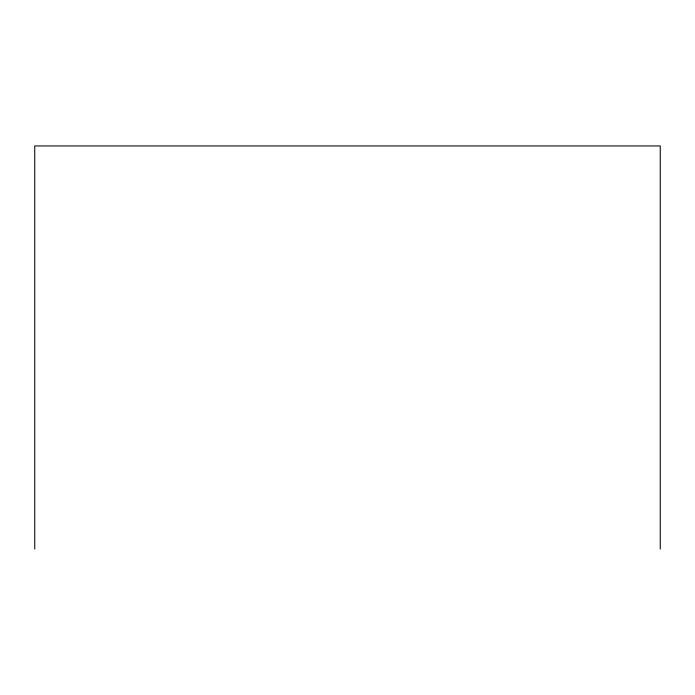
<?xml version="1.0" encoding="UTF-8"?>
<svg xmlns="http://www.w3.org/2000/svg" width="695" height="695" viewBox="0 0 695 695"><rect width="100%" height="100%" fill="white"/><g stroke="black" fill="none" stroke-linecap="round" stroke-linejoin="round"><path stroke-width="1.04" d="M660.25 549.05L660.25 145.95L34.75 145.95L34.75 549.05"/></g></svg>
